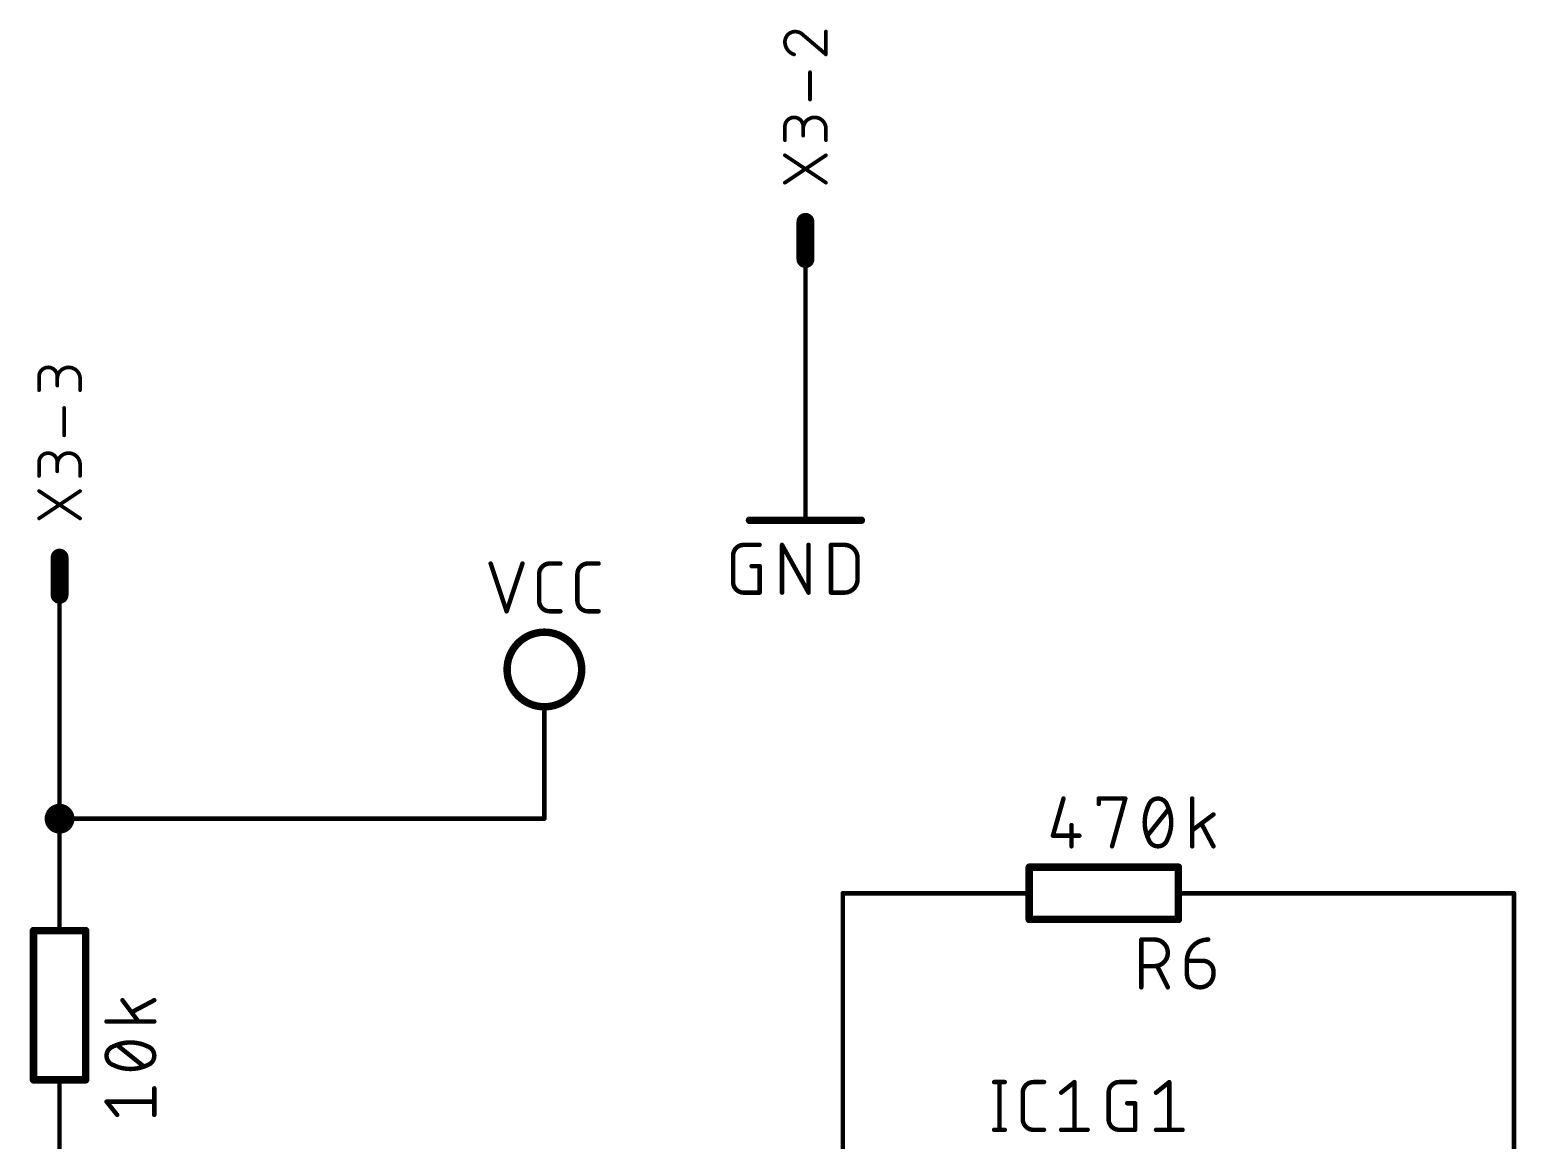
# Model space of a CAD drawing. Extents: x 5 to 171, y -44 to 47.
# Drawn here: x 37.1 to 87.7, y 9.4 to 47.2 of the extents above; entities that cross this region are included whole.
import ezdxf

# ---------------------------------------------------------------- set-up
doc = ezdxf.new("R2010")
doc.units = 0
for name, color, linetype in [('91', 122, 'CONTINUOUS'), ('94', 12, 'CONTINUOUS'), ('95', 251, 'CONTINUOUS'), ('96', 251, 'CONTINUOUS')]:
    doc.layers.add(name, color=color, linetype=linetype)

msp = doc.modelspace()

# ---------------------------------------------------------------- linework, layer by layer
at = {"layer": '91', "const_width": 0.1524}
for points in [[(63.5, 36.83), (63.5, 33.02)], [(38.1, 20.32), (38.1, 25.4)], [(54.61, 21.59), (54.61, 20.32)], [(38.1, 20.32), (38.1, 19.05)], [(54.61, 20.32), (38.1, 20.32)], [(64.77, 6.35), (64.77, 17.78)], [(64.77, 17.78), (68.58, 17.78)], [(78.74, 17.78), (87.63, 17.78)], [(87.63, 17.78), (87.63, 3.81)]]:
    msp.add_lwpolyline(points, dxfattribs=at)
at = {"layer": '91'}
for points, const_width in [([(63.5381, 36.83, 1), (63.4619, 36.83)], 0.0762), ([(63.4619, 33.02, 1), (63.5381, 33.02)], 0.0762), ([(38.1381, 25.4, 1), (38.0619, 25.4)], 0.0762), ([(54.6481, 21.59, 1), (54.5719, 21.59)], 0.0762), ([(38.1, 20.066, 1), (38.1, 20.574, 1), (38.1, 20.066)], 0.508), ([(38.1381, 20.32, 1), (38.0619, 20.32)], 0.0762), ([(38.1, 20.3581, 1), (38.1, 20.2819)], 0.0762), ([(38.0619, 20.32, 1), (38.1381, 20.32)], 0.0762), ([(54.5719, 20.32, 1), (54.6481, 20.32)], 0.0762), ([(54.61, 20.2819, 1), (54.61, 20.3581)], 0.0762), ([(38.0619, 19.05, 1), (38.1381, 19.05)], 0.0762), ([(64.8081, 17.78, 1), (64.7319, 17.78)], 0.0762), ([(64.77, 17.8181, 1), (64.77, 17.7419)], 0.0762), ([(68.58, 17.7419, 1), (68.58, 17.8181)], 0.0762), ([(78.74, 17.8181, 1), (78.74, 17.7419)], 0.0762), ([(87.6681, 17.78, 1), (87.5919, 17.78)], 0.0762), ([(87.63, 17.7419, 1), (87.63, 17.8181)], 0.0762)]:
    msp.add_lwpolyline(points, format="xyb", dxfattribs=dict(at, const_width=const_width))
at = {"layer": '94'}
for points, const_width in [([(63.5, 40.64), (63.5, 39.37)], 0.6096), ([(63.5, 36.83), (63.5, 39.37)], 0.1524), ([(63.5, 33.02), (63.5, 30.48)], 0.1524), ([(61.595, 30.48), (65.405, 30.48)], 0.254), ([(38.1, 29.21), (38.1, 27.94)], 0.6096), ([(38.1, 25.4), (38.1, 27.94)], 0.1524), ([(54.61, 21.59), (54.61, 24.13)], 0.1524), ([(38.1, 19.05), (38.1, 16.51)], 0.1524), ([(76.2, 18.669), (71.12, 18.669)], 0.254), ([(71.12, 18.669), (71.12, 16.891)], 0.254), ([(76.2, 18.669), (76.2, 16.891)], 0.254), ([(68.58, 17.78), (71.12, 17.78)], 0.1524), ([(78.74, 17.78), (76.2, 17.78)], 0.1524), ([(71.12, 16.891), (76.2, 16.891)], 0.254), ([(37.211, 16.51), (37.211, 11.43)], 0.254), ([(38.989, 16.51), (37.211, 16.51)], 0.254), ([(38.989, 11.43), (38.989, 16.51)], 0.254), ([(38.989, 11.43), (37.211, 11.43)], 0.254), ([(38.1, 8.89), (38.1, 11.43)], 0.1524)]:
    msp.add_lwpolyline(points, dxfattribs=dict(at, const_width=const_width))
for points, const_width in [([(63.6524, 40.64, 1), (63.3476, 40.64)], 0.3048), ([(63.3476, 39.37, 1), (63.6524, 39.37)], 0.3048), ([(63.5381, 39.37, 1), (63.4619, 39.37)], 0.0762), ([(63.4619, 36.83, 1), (63.5381, 36.83)], 0.0762), ([(63.5381, 33.02, 1), (63.4619, 33.02)], 0.0762), ([(61.595, 30.5435, 1), (61.595, 30.4165)], 0.127), ([(63.4619, 30.48, 1), (63.5381, 30.48)], 0.0762), ([(65.405, 30.4165, 1), (65.405, 30.5435)], 0.127), ([(38.2524, 29.21, 1), (37.9476, 29.21)], 0.3048), ([(37.9476, 27.94, 1), (38.2524, 27.94)], 0.3048), ([(38.1381, 27.94, 1), (38.0619, 27.94)], 0.0762), ([(54.61, 24.13, 1), (54.61, 26.67, 1), (54.61, 24.13)], 0.254), ([(38.0619, 25.4, 1), (38.1381, 25.4)], 0.0762), ([(54.6481, 24.13, 1), (54.5719, 24.13)], 0.0762), ([(54.5719, 21.59, 1), (54.6481, 21.59)], 0.0762), ([(38.1381, 19.05, 1), (38.0619, 19.05)], 0.0762), ([(71.12, 18.7325, 1), (71.12, 18.6055)], 0.127), ([(71.1835, 18.669, 1), (71.0565, 18.669)], 0.127), ([(76.2635, 18.669, 1), (76.1365, 18.669)], 0.127), ([(76.2, 18.6055, 1), (76.2, 18.7325)], 0.127), ([(68.58, 17.8181, 1), (68.58, 17.7419)], 0.0762), ([(71.12, 17.7419, 1), (71.12, 17.8181)], 0.0762), ([(76.2, 17.8181, 1), (76.2, 17.7419)], 0.0762), ([(78.74, 17.7419, 1), (78.74, 17.8181)], 0.0762), ([(71.12, 16.9545, 1), (71.12, 16.8275)], 0.127), ([(71.0565, 16.891, 1), (71.1835, 16.891)], 0.127), ([(76.1365, 16.891, 1), (76.2635, 16.891)], 0.127), ([(76.2, 16.8275, 1), (76.2, 16.9545)], 0.127), ([(37.2745, 16.51, 1), (37.1475, 16.51)], 0.127), ([(37.211, 16.5735, 1), (37.211, 16.4465)], 0.127), ([(38.0619, 16.51, 1), (38.1381, 16.51)], 0.0762), ([(39.0525, 16.51, 1), (38.9255, 16.51)], 0.127), ([(38.989, 16.4465, 1), (38.989, 16.5735)], 0.127), ([(37.211, 11.4935, 1), (37.211, 11.3665)], 0.127), ([(37.1475, 11.43, 1), (37.2745, 11.43)], 0.127), ([(38.1381, 11.43, 1), (38.0619, 11.43)], 0.0762), ([(38.9255, 11.43, 1), (39.0525, 11.43)], 0.127), ([(38.989, 11.3665, 1), (38.989, 11.4935)], 0.127)]:
    msp.add_lwpolyline(points, format="xyb", dxfattribs=dict(at, const_width=const_width))
at = {"layer": '95'}
for points, const_width in [([(63.1508, 47.1163, 0.4142), (62.8015, 46.767)], 0.127), ([(63.1507, 47.148, 1), (63.1508, 47.0845)], 0.0635), ([(63.4224, 46.9999, 0.2053), (63.1508, 47.1163)], 0.127), ([(63.1508, 47.0845, 1), (63.1508, 47.148)], 0.0635), ([(64.2303, 47.1163, 1), (64.1668, 47.1163)], 0.0635), ([(62.8015, 46.767, 0.3252), (63.1119, 46.3402)], 0.127), ([(62.8332, 46.767, 1), (62.7698, 46.767)], 0.0635), ([(62.7698, 46.767, 1), (62.8333, 46.767)], 0.0635), ([(63.443, 47.0241, 1), (63.4018, 46.9757)], 0.0635), ([(63.3994, 46.978, 1), (63.4454, 47.0218)], 0.0635), ([(63.1022, 46.31, 1), (63.1217, 46.3704)], 0.0635), ([(64.1668, 46.3402, 1), (64.2303, 46.3402)], 0.0635), ([(64.1779, 46.316, 1), (64.2191, 46.3644)], 0.0635), ([(63.687, 45.7338, 1), (63.6235, 45.7338)], 0.0635), ([(63.6235, 44.8025, 1), (63.687, 44.8025)], 0.0635), ([(63.4224, 43.8856, 1), (62.8015, 43.8856)], 0.127), ([(64.1985, 43.808, 1), (63.4224, 43.808)], 0.127), ([(62.8333, 43.8856, 1), (62.7698, 43.8856)], 0.0635), ([(62.7698, 43.8856, 1), (62.8333, 43.8856)], 0.0635), ([(63.4541, 43.8856, 1), (63.3906, 43.8856)], 0.0635), ([(63.3906, 43.8856, 1), (63.4541, 43.8856)], 0.0635), ([(63.3906, 43.808, 1), (63.4541, 43.808)], 0.0635), ([(63.3906, 43.5752, 1), (63.4541, 43.5752)], 0.0635), ([(64.2303, 43.808, 1), (64.1668, 43.808)], 0.0635), ([(64.1668, 43.808, 1), (64.2303, 43.808)], 0.0635), ([(62.7698, 43.42, 1), (62.8333, 43.42)], 0.0635), ([(64.1668, 43.42, 1), (64.2303, 43.42)], 0.0635), ([(62.8191, 42.9312, 1), (62.7839, 42.8784)], 0.0635), ([(64.2161, 42.8784, 1), (64.1809, 42.9312)], 0.0635), ([(62.7839, 41.9999, 1), (62.8191, 41.9471)], 0.0635), ([(64.1809, 41.9471, 1), (64.2161, 41.9999)], 0.0635), ([(37.4333, 35.3758, 1), (37.3697, 35.3758)], 0.0635), ([(38.0224, 35.3758, 1), (37.4015, 35.3758)], 0.127), ([(38.0541, 35.3758, 1), (37.9906, 35.3758)], 0.0635), ([(38.7985, 35.2982, 1), (38.0224, 35.2982)], 0.127), ([(37.3697, 35.3758, 1), (37.4333, 35.3758)], 0.0635), ([(37.3697, 34.9102, 1), (37.4333, 34.9102)], 0.0635), ([(37.9906, 35.3758, 1), (38.0541, 35.3758)], 0.0635), ([(37.9906, 35.2982, 1), (38.0541, 35.2982)], 0.0635), ([(37.9906, 35.0654, 1), (38.0541, 35.0654)], 0.0635), ([(38.8303, 35.2982, 1), (38.7668, 35.2982)], 0.0635), ([(38.7668, 35.2982, 1), (38.8303, 35.2982)], 0.0635), ([(38.7668, 34.9102, 1), (38.8303, 34.9102)], 0.0635), ([(38.287, 34.3038, 1), (38.2235, 34.3038)], 0.0635), ([(38.2235, 33.3725, 1), (38.287, 33.3725)], 0.0635), ([(37.4333, 32.4556, 1), (37.3697, 32.4556)], 0.0635), ([(37.3697, 32.4556, 1), (37.4333, 32.4556)], 0.0635), ([(38.0224, 32.4556, 1), (37.4015, 32.4556)], 0.127), ([(38.0541, 32.4556, 1), (37.9906, 32.4556)], 0.0635), ([(37.9906, 32.4556, 1), (38.0541, 32.4556)], 0.0635), ([(37.9906, 32.378, 1), (38.0541, 32.378)], 0.0635), ([(38.7985, 32.378, 1), (38.0224, 32.378)], 0.127), ([(38.8303, 32.378, 1), (38.7668, 32.378)], 0.0635), ([(38.7668, 32.378, 1), (38.8303, 32.378)], 0.0635), ([(37.3697, 31.99, 1), (37.4333, 31.99)], 0.0635), ([(37.9906, 32.1452, 1), (38.0541, 32.1452)], 0.0635), ([(38.7668, 31.99, 1), (38.8303, 31.99)], 0.0635), ([(37.4191, 31.5012, 1), (37.3839, 31.4484)], 0.0635), ([(38.8161, 31.4484, 1), (38.7809, 31.5012)], 0.0635), ([(37.3839, 30.5699, 1), (37.4191, 30.5171)], 0.0635), ([(38.7809, 30.5171, 1), (38.8161, 30.5699)], 0.0635), ([(74.9748, 16.2052, 1), (74.8986, 16.2052)], 0.0762), ([(74.9367, 16.2433, 1), (74.9367, 16.1671)], 0.0762), ([(75.3883, 15.3021, 1), (75.3883, 16.2052)], 0.1524), ([(75.3883, 16.2433, 1), (75.3883, 16.1671)], 0.0762), ([(75.3883, 16.1671, 1), (75.3883, 16.2433)], 0.0762), ([(77.2132, 16.2052, 0.4142), (76.4907, 15.4827)], 0.1524), ([(77.2132, 16.1671, 1), (77.2132, 16.2433)], 0.0762), ([(74.9367, 15.3402, 1), (74.9367, 15.264)], 0.0762), ([(75.3883, 15.3402, 1), (75.3883, 15.264)], 0.0762), ([(75.3883, 15.264, 1), (75.3883, 15.3402)], 0.0762), ([(75.5127, 15.3191, 1), (75.4445, 15.285)], 0.0762), ([(76.4907, 15.5208, 1), (76.4907, 15.4446)], 0.0762), ([(76.5288, 15.4827, 1), (76.4526, 15.4827)], 0.0762), ([(76.4526, 15.4827, 1), (76.5288, 15.4827)], 0.0762), ([(77.3938, 15.1215, 0.4142), (77.0326, 15.4827)], 0.1524), ([(77.0326, 15.5208, 1), (77.0326, 15.4446)], 0.0762), ([(77.0326, 15.4446, 1), (77.0326, 15.5208)], 0.0762), ([(77.4319, 15.1215, 1), (77.3557, 15.1215)], 0.0762), ([(76.4907, 15.0312, 1), (77.3938, 15.0312)], 0.1524), ([(76.5288, 15.0312, 1), (76.4526, 15.0312)], 0.0762), ([(76.4526, 15.0312, 1), (76.5288, 15.0312)], 0.0762), ([(77.3557, 15.1215, 1), (77.4319, 15.1215)], 0.0762), ([(77.4319, 15.0312, 1), (77.3557, 15.0312)], 0.0762), ([(77.3557, 15.0312, 1), (77.4319, 15.0312)], 0.0762), ([(74.8986, 14.5796, 1), (74.9748, 14.5796)], 0.0762), ([(75.8058, 14.5626, 1), (75.8739, 14.5966)], 0.0762), ([(69.9262, 11.3919, 1), (69.9262, 11.3157)], 0.0762), ([(70.1449, 11.3538, 1), (70.0687, 11.3538)], 0.0762), ([(70.2874, 11.3157, 1), (70.2874, 11.3919)], 0.0762), ([(71.2631, 11.3538, 0.4142), (70.9018, 10.9926)], 0.1524), ([(71.2631, 11.3919, 1), (71.2631, 11.3157)], 0.0762), ([(71.2631, 11.3157, 1), (71.2631, 11.3919)], 0.0762), ([(71.6243, 11.3157, 1), (71.6243, 11.3919)], 0.0762), ([(72.698, 11.3538, 1), (72.6218, 11.3538)], 0.0762), ([(72.6837, 11.324, 1), (72.6361, 11.3836)], 0.0762), ([(74.1848, 11.3538, 0.4142), (73.8236, 10.9926)], 0.1524), ([(74.1848, 11.3919, 1), (74.1848, 11.3157)], 0.0762), ([(74.1848, 11.3157, 1), (74.1848, 11.3919)], 0.0762), ([(74.7267, 11.3157, 1), (74.7267, 11.3919)], 0.0762), ([(75.9285, 11.3538, 1), (75.8523, 11.3538)], 0.0762), ([(75.9142, 11.324, 1), (75.8666, 11.3836)], 0.0762), ([(70.9399, 10.9926, 1), (70.8637, 10.9926)], 0.0762), ([(70.8637, 10.9926, 1), (70.9399, 10.9926)], 0.0762), ([(72.1846, 11.0223, 1), (72.2322, 10.9628)], 0.0762), ([(73.8617, 10.9926, 1), (73.7855, 10.9926)], 0.0762), ([(73.7855, 10.9926, 1), (73.8617, 10.9926)], 0.0762), ([(74.4558, 10.6694, 1), (74.4558, 10.5932)], 0.0762), ([(74.7648, 10.6313, 1), (74.6886, 10.6313)], 0.0762), ([(74.7267, 10.5932, 1), (74.7267, 10.6694)], 0.0762), ([(75.415, 11.0223, 1), (75.4626, 10.9628)], 0.0762), ([(70.9018, 10.0894, 0.4142), (71.2631, 9.7282)], 0.1524), ([(70.9399, 10.0894, 1), (70.8637, 10.0894)], 0.0762), ([(70.8637, 10.0894, 1), (70.9399, 10.0894)], 0.0762), ([(73.8236, 10.0894, 0.4142), (74.1848, 9.7282)], 0.1524), ([(73.8617, 10.0894, 1), (73.7855, 10.0894)], 0.0762), ([(73.7855, 10.0894, 1), (73.8617, 10.0894)], 0.0762), ([(69.9262, 9.7663, 1), (69.9262, 9.6901)], 0.0762), ([(70.0687, 9.7282, 1), (70.1449, 9.7282)], 0.0762), ([(70.2874, 9.6901, 1), (70.2874, 9.7663)], 0.0762), ([(71.2631, 9.7663, 1), (71.2631, 9.6901)], 0.0762), ([(71.2631, 9.6901, 1), (71.2631, 9.7663)], 0.0762), ([(71.6243, 9.6901, 1), (71.6243, 9.7663)], 0.0762), ([(72.2084, 9.7663, 1), (72.2084, 9.6901)], 0.0762), ([(72.6218, 9.7282, 1), (72.698, 9.7282)], 0.0762), ([(73.1115, 9.6901, 1), (73.1115, 9.7663)], 0.0762), ([(74.1848, 9.7663, 1), (74.1848, 9.6901)], 0.0762), ([(74.1848, 9.6901, 1), (74.1848, 9.7663)], 0.0762), ([(74.6886, 9.7282, 1), (74.7648, 9.7282)], 0.0762), ([(74.7267, 9.6901, 1), (74.7267, 9.7663)], 0.0762), ([(75.4388, 9.7663, 1), (75.4388, 9.6901)], 0.0762), ([(75.8523, 9.7282, 1), (75.9285, 9.7282)], 0.0762), ([(76.3419, 9.6901, 1), (76.3419, 9.7663)], 0.0762)]:
    msp.add_lwpolyline(points, format="xyb", dxfattribs=dict(at, const_width=const_width))
for points, const_width in [([(64.1985, 46.3402), (64.1985, 47.1163)], 0.127), ([(63.4224, 46.9999), (64.1985, 46.3402)], 0.127), ([(63.6552, 44.8025), (63.6552, 45.7338)], 0.127), ([(62.8015, 43.42), (62.8015, 43.8856)], 0.127), ([(63.4224, 43.8856), (63.4224, 43.5752)], 0.127), ([(64.1985, 43.42), (64.1985, 43.808)], 0.127), ([(64.1985, 41.9735), (62.8015, 42.9048)], 0.127), ([(62.8015, 41.9735), (64.1985, 42.9048)], 0.127), ([(37.4015, 34.9102), (37.4015, 35.3758)], 0.127), ([(38.0224, 35.3758), (38.0224, 35.0654)], 0.127), ([(38.7985, 34.9102), (38.7985, 35.2982)], 0.127), ([(38.2552, 33.3725), (38.2552, 34.3038)], 0.127), ([(37.4015, 31.99), (37.4015, 32.4556)], 0.127), ([(38.0224, 32.4556), (38.0224, 32.1452)], 0.127), ([(38.7985, 31.99), (38.7985, 32.378)], 0.127), ([(38.7985, 30.5435), (37.4015, 31.4748)], 0.127), ([(37.4015, 30.5435), (38.7985, 31.4748)], 0.127), ([(74.9367, 14.5796), (74.9367, 16.2052)], 0.1524), ([(74.9367, 16.2052), (75.3883, 16.2052)], 0.1524), ([(75.3883, 15.3021), (74.9367, 15.3021)], 0.1524), ([(75.8398, 14.5796), (75.4786, 15.3021)], 0.1524), ([(76.4907, 15.4827), (77.0326, 15.4827)], 0.1524), ([(76.4907, 15.0312), (76.4907, 15.4827)], 0.1524), ([(77.3938, 15.1215), (77.3938, 15.0312)], 0.1524), ([(69.9262, 11.3538), (70.2874, 11.3538)], 0.1524), ([(70.1068, 11.3538), (70.1068, 9.7282)], 0.1524), ([(71.2631, 11.3538), (71.6243, 11.3538)], 0.1524), ([(72.2084, 10.9926), (72.6599, 11.3538)], 0.1524), ([(72.6599, 11.3538), (72.6599, 9.7282)], 0.1524), ([(74.1848, 11.3538), (74.7267, 11.3538)], 0.1524), ([(75.4388, 10.9926), (75.8904, 11.3538)], 0.1524), ([(75.8904, 11.3538), (75.8904, 9.7282)], 0.1524), ([(70.9018, 10.0894), (70.9018, 10.9926)], 0.1524), ([(73.8236, 10.0894), (73.8236, 10.9926)], 0.1524), ([(74.4558, 10.6313), (74.7267, 10.6313)], 0.1524), ([(74.7267, 10.6313), (74.7267, 9.7282)], 0.1524), ([(69.9262, 9.7282), (70.2874, 9.7282)], 0.1524), ([(71.6243, 9.7282), (71.2631, 9.7282)], 0.1524), ([(72.2084, 9.7282), (73.1115, 9.7282)], 0.1524), ([(74.7267, 9.7282), (74.1848, 9.7282)], 0.1524), ([(75.4388, 9.7282), (76.3419, 9.7282)], 0.1524)]:
    msp.add_lwpolyline(points, dxfattribs=dict(at, const_width=const_width))
at = {"layer": '96'}
for points, const_width in [([(61.3974, 29.6418, 0.4142), (61.0362, 29.2806)], 0.1524), ([(61.3974, 29.6799, 1), (61.3974, 29.6037)], 0.0762), ([(61.3974, 29.6037, 1), (61.3974, 29.6799)], 0.0762), ([(61.9393, 29.6037, 1), (61.9393, 29.6799)], 0.0762), ([(62.7416, 29.6418, 1), (62.6654, 29.6418)], 0.0762), ([(62.7368, 29.6603, 1), (62.6702, 29.6233)], 0.0762), ([(63.6447, 29.6418, 1), (63.5685, 29.6418)], 0.0762), ([(64.409, 29.6418, 1), (64.3328, 29.6418)], 0.0762), ([(64.3709, 29.6799, 1), (64.3709, 29.6037)], 0.0762), ([(65.274, 29.1902, 0.4142), (64.8224, 29.6418)], 0.1524), ([(64.8224, 29.6799, 1), (64.8224, 29.6037)], 0.0762), ([(64.8224, 29.6037, 1), (64.8224, 29.6799)], 0.0762), ([(52.8173, 29.0188, 1), (52.7451, 28.9948)], 0.0762), ([(53.9011, 28.9948, 1), (53.8288, 29.0188)], 0.0762), ([(54.7919, 29.0068, 0.4142), (54.4307, 28.6456)], 0.1524), ([(54.7919, 29.0449, 1), (54.7919, 28.9687)], 0.0762), ([(54.7919, 28.9687, 1), (54.7919, 29.0449)], 0.0762), ([(55.1532, 28.9687, 1), (55.1532, 29.0449)], 0.0762), ([(56.0945, 29.0068, 0.4142), (55.7333, 28.6456)], 0.1524), ([(56.0945, 29.0449, 1), (56.0945, 28.9687)], 0.0762), ([(56.0945, 28.9687, 1), (56.0945, 29.0449)], 0.0762), ([(56.4558, 28.9687, 1), (56.4558, 29.0449)], 0.0762), ([(61.0743, 29.2806, 1), (60.9981, 29.2806)], 0.0762), ([(60.9981, 29.2806, 1), (61.0743, 29.2806)], 0.0762), ([(61.6684, 28.9574, 1), (61.6684, 28.8812)], 0.0762), ([(61.9774, 28.9193, 1), (61.9012, 28.9193)], 0.0762), ([(61.9393, 28.8812, 1), (61.9393, 28.9574)], 0.0762), ([(65.3121, 29.1902, 1), (65.2359, 29.1902)], 0.0762), ([(65.2359, 29.1902, 1), (65.3121, 29.1902)], 0.0762), ([(54.4688, 28.6456, 1), (54.3926, 28.6456)], 0.0762), ([(54.3926, 28.6456, 1), (54.4688, 28.6456)], 0.0762), ([(55.7714, 28.6456, 1), (55.6952, 28.6456)], 0.0762), ([(55.6952, 28.6456, 1), (55.7714, 28.6456)], 0.0762), ([(61.0362, 28.3774, 0.4142), (61.3974, 28.0162)], 0.1524), ([(61.0743, 28.3774, 1), (60.9981, 28.3774)], 0.0762), ([(60.9981, 28.3774, 1), (61.0743, 28.3774)], 0.0762), ([(64.8224, 28.0162, 0.4142), (65.274, 28.4678)], 0.1524), ([(65.3121, 28.4678, 1), (65.2359, 28.4678)], 0.0762), ([(65.2359, 28.4678, 1), (65.3121, 28.4678)], 0.0762), ([(61.3974, 28.0543, 1), (61.3974, 27.9781)], 0.0762), ([(61.3974, 27.9781, 1), (61.3974, 28.0543)], 0.0762), ([(61.9012, 28.0162, 1), (61.9774, 28.0162)], 0.0762), ([(61.9393, 27.9781, 1), (61.9393, 28.0543)], 0.0762), ([(62.6654, 28.0162, 1), (62.7416, 28.0162)], 0.0762), ([(63.5685, 28.0162, 1), (63.6447, 28.0162)], 0.0762), ([(63.5733, 27.9977, 1), (63.6399, 28.0347)], 0.0762), ([(64.3709, 28.0543, 1), (64.3709, 27.9781)], 0.0762), ([(64.3328, 28.0162, 1), (64.409, 28.0162)], 0.0762), ([(64.8224, 28.0543, 1), (64.8224, 27.9781)], 0.0762), ([(64.8224, 27.9781, 1), (64.8224, 28.0543)], 0.0762), ([(53.2869, 27.3932, 1), (53.3592, 27.3692)], 0.0762), ([(53.2869, 27.3692, 1), (53.3592, 27.3932)], 0.0762), ([(54.4307, 27.7424, 0.4142), (54.7919, 27.3812)], 0.1524), ([(54.4688, 27.7424, 1), (54.3926, 27.7424)], 0.0762), ([(54.3926, 27.7424, 1), (54.4688, 27.7424)], 0.0762), ([(54.7919, 27.4193, 1), (54.7919, 27.3431)], 0.0762), ([(54.7919, 27.3431, 1), (54.7919, 27.4193)], 0.0762), ([(55.1532, 27.3431, 1), (55.1532, 27.4193)], 0.0762), ([(55.7333, 27.7424, 0.4142), (56.0945, 27.3812)], 0.1524), ([(55.7714, 27.7424, 1), (55.6952, 27.7424)], 0.0762), ([(55.6952, 27.7424, 1), (55.7714, 27.7424)], 0.0762), ([(56.0945, 27.4193, 1), (56.0945, 27.3431)], 0.0762), ([(56.0945, 27.3431, 1), (56.0945, 27.4193)], 0.0762), ([(56.4558, 27.3431, 1), (56.4558, 27.4193)], 0.0762), ([(72.3247, 20.9953, 1), (72.2515, 21.0163)], 0.0762), ([(73.5281, 21.0058, 1), (73.4519, 21.0058)], 0.0762), ([(73.49, 21.0439, 1), (73.49, 20.9677)], 0.0762), ([(73.4519, 20.8252, 1), (73.5281, 20.8252)], 0.0762), ([(74.4298, 20.9956, 1), (74.3564, 21.016)], 0.0762), ([(74.3931, 20.9677, 1), (74.3931, 21.0439)], 0.0762), ([(75.1886, 20.78, 0.1139), (75.0531, 20.193)], 0.1524), ([(75.1525, 20.7924, 1), (75.2246, 20.7677)], 0.0762), ([(75.5047, 21.0058, 0.3205), (75.1886, 20.78)], 0.1524), ([(75.2228, 20.7633, 1), (75.1543, 20.7967)], 0.0762), ([(75.8208, 20.78, 0.3205), (75.5047, 21.0058)], 0.1524), ([(75.5047, 21.0439, 1), (75.5047, 20.9677)], 0.0762), ([(75.5047, 20.9677, 1), (75.5047, 21.0439)], 0.0762), ([(75.855, 20.7967, 1), (75.7865, 20.7633)], 0.0762), ([(75.9562, 20.193, 0.1139), (75.8208, 20.78)], 0.1524), ([(75.7847, 20.7677, 1), (75.8568, 20.7924)], 0.0762), ([(76.7094, 21.0058, 1), (76.6332, 21.0058)], 0.0762), ([(75.0531, 20.193, 0.1139), (75.1886, 19.606)], 0.1524), ([(75.0912, 20.193, 1), (75.015, 20.193)], 0.0762), ([(75.8208, 19.606, 0.1139), (75.9562, 20.193)], 0.1524), ([(75.8957, 20.6208, 1), (75.8362, 20.6684)], 0.0762), ([(75.9943, 20.193, 1), (75.9181, 20.193)], 0.0762), ([(77.4167, 20.4335, 1), (77.3709, 20.4944)], 0.0762), ([(71.8902, 19.7519, 1), (71.9635, 19.731)], 0.0762), ([(71.9269, 19.7795, 1), (71.9269, 19.7033)], 0.0762), ([(72.5971, 20.1027, 1), (72.5209, 20.1027)], 0.0762), ([(72.83, 19.7033, 1), (72.83, 19.7795)], 0.0762), ([(75.015, 20.193, 1), (75.0912, 20.193)], 0.0762), ([(75.1137, 19.7652, 1), (75.1732, 19.7176)], 0.0762), ([(75.9181, 20.193, 1), (75.9943, 20.193)], 0.0762), ([(76.6485, 19.9525, 1), (76.6942, 19.8916)], 0.0762), ([(77.0211, 20.1657, 1), (76.9537, 20.13)], 0.0762), ([(72.5209, 19.3802, 1), (72.5971, 19.3802)], 0.0762), ([(73.9048, 19.3904, 1), (73.9782, 19.37)], 0.0762), ([(75.2246, 19.6183, 1), (75.1525, 19.5936)], 0.0762), ([(75.1886, 19.606, 0.3205), (75.5047, 19.3802)], 0.1524), ([(75.1543, 19.5893, 1), (75.2228, 19.6227)], 0.0762), ([(75.5047, 19.3802, 0.3205), (75.8208, 19.606)], 0.1524), ([(75.5047, 19.4183, 1), (75.5047, 19.3421)], 0.0762), ([(75.5047, 19.3421, 1), (75.5047, 19.4183)], 0.0762), ([(75.7865, 19.6227, 1), (75.855, 19.5893)], 0.0762), ([(75.8568, 19.5936, 1), (75.7847, 19.6183)], 0.0762), ([(76.6332, 19.3802, 1), (76.7094, 19.3802)], 0.0762), ([(77.3601, 19.3624, 1), (77.4275, 19.398)], 0.0762), ([(40.2725, 14.1629, 1), (40.2116, 14.1172)], 0.0762), ([(41.3436, 14.1063, 1), (41.308, 14.1737)], 0.0762), ([(40.5403, 13.7673, 1), (40.576, 13.6999)], 0.0762), ([(39.7002, 13.4556, 1), (39.7002, 13.3794)], 0.0762), ([(40.7535, 13.3947, 1), (40.8144, 13.4404)], 0.0762), ([(41.3258, 13.3794, 1), (41.3258, 13.4556)], 0.0762), ([(40.513, 12.7024, 0.1139), (39.926, 12.567)], 0.1524), ([(40.0852, 12.6419, 1), (40.0376, 12.5824)], 0.0762), ([(41.1, 12.567, 0.1139), (40.513, 12.7024)], 0.1524), ([(40.513, 12.7405, 1), (40.513, 12.6643)], 0.0762), ([(40.513, 12.6643, 1), (40.513, 12.7405)], 0.0762), ([(39.926, 12.567, 0.3205), (39.7002, 12.2509)], 0.1524), ([(39.7002, 12.2509, 0.3205), (39.926, 11.9348)], 0.1524), ([(39.7383, 12.2509, 1), (39.6621, 12.2509)], 0.0762), ([(39.6621, 12.2509, 1), (39.7383, 12.2509)], 0.0762), ([(39.9093, 12.6012, 1), (39.9427, 12.5327)], 0.0762), ([(39.9383, 12.5309, 1), (39.9136, 12.603)], 0.0762), ([(41.3258, 12.2509, 0.3205), (41.1, 12.567)], 0.1524), ([(41.1124, 12.603, 1), (41.0877, 12.5309)], 0.0762), ([(41.1, 11.9348, 0.3205), (41.3258, 12.2509)], 0.1524), ([(41.0833, 12.5327, 1), (41.1167, 12.6012)], 0.0762), ([(41.3639, 12.2509, 1), (41.2877, 12.2509)], 0.0762), ([(41.2877, 12.2509, 1), (41.3639, 12.2509)], 0.0762), ([(39.926, 11.9348, 0.1139), (40.513, 11.7993)], 0.1524), ([(39.9427, 11.969, 1), (39.9093, 11.9005)], 0.0762), ([(39.9136, 11.8987, 1), (39.9383, 11.9708)], 0.0762), ([(40.513, 11.7993, 0.1139), (41.1, 11.9348)], 0.1524), ([(40.513, 11.8374, 1), (40.513, 11.7612)], 0.0762), ([(40.513, 11.7612, 1), (40.513, 11.8374)], 0.0762), ([(40.9408, 11.8599, 1), (40.9884, 11.9194)], 0.0762), ([(41.0877, 11.9708, 1), (41.1124, 11.8987)], 0.0762), ([(41.1167, 11.9005, 1), (41.0833, 11.969)], 0.0762), ([(41.3639, 11.1393, 1), (41.2877, 11.1393)], 0.0762), ([(39.73, 10.7116, 1), (39.6704, 10.664)], 0.0762), ([(39.7002, 10.7259, 1), (39.7002, 10.6497)], 0.0762), ([(41.3258, 10.6497, 1), (41.3258, 10.7259)], 0.0762), ([(40.0317, 10.2124, 1), (40.0912, 10.26)], 0.0762), ([(41.2877, 10.2362, 1), (41.3639, 10.2362)], 0.0762)]:
    msp.add_lwpolyline(points, format="xyb", dxfattribs=dict(at, const_width=const_width))
at = {"layer": '96', "const_width": 0.1524}
for points in [[(61.3974, 29.6418), (61.9393, 29.6418)], [(62.7035, 28.0162), (62.7035, 29.6418)], [(62.7035, 29.6418), (63.6066, 28.0162)], [(63.6066, 28.0162), (63.6066, 29.6418)], [(64.3709, 28.0162), (64.3709, 29.6418)], [(64.3709, 29.6418), (64.8224, 29.6418)], [(52.7812, 29.0068), (53.3231, 27.3812)], [(53.3231, 27.3812), (53.8649, 29.0068)], [(54.7919, 29.0068), (55.1532, 29.0068)], [(56.0945, 29.0068), (56.4558, 29.0068)], [(61.0362, 28.3774), (61.0362, 29.2806)], [(61.6684, 28.9193), (61.9393, 28.9193)], [(61.9393, 28.9193), (61.9393, 28.0162)], [(65.274, 29.1902), (65.274, 28.4678)], [(54.4307, 27.7424), (54.4307, 28.6456)], [(55.7333, 27.7424), (55.7333, 28.6456)], [(61.9393, 28.0162), (61.3974, 28.0162)], [(64.8224, 28.0162), (64.3709, 28.0162)], [(55.1532, 27.3812), (54.7919, 27.3812)], [(56.4558, 27.3812), (56.0945, 27.3812)], [(72.2881, 21.0058), (71.9269, 19.7414)], [(73.49, 20.8252), (73.49, 21.0058)], [(73.49, 21.0058), (74.3931, 21.0058)], [(74.3931, 21.0058), (73.9415, 19.3802)], [(76.6713, 19.3802), (76.6713, 21.0058)], [(75.1434, 19.7414), (75.8659, 20.6446)], [(77.3938, 20.4639), (76.6713, 19.9221)], [(71.9269, 19.7414), (72.83, 19.7414)], [(72.559, 20.1027), (72.559, 19.3802)], [(77.3938, 19.3802), (76.9874, 20.1478)], [(40.2421, 14.14), (40.7839, 13.4175)], [(41.3258, 14.14), (40.5582, 13.7336)], [(41.3258, 13.4175), (39.7002, 13.4175)], [(40.9646, 11.8896), (40.0614, 12.6121)], [(41.3258, 10.2362), (41.3258, 11.1393)], [(40.0614, 10.2362), (39.7002, 10.6878)], [(39.7002, 10.6878), (41.3258, 10.6878)]]:
    msp.add_lwpolyline(points, dxfattribs=at)

doc.saveas('drawing.dxf')
